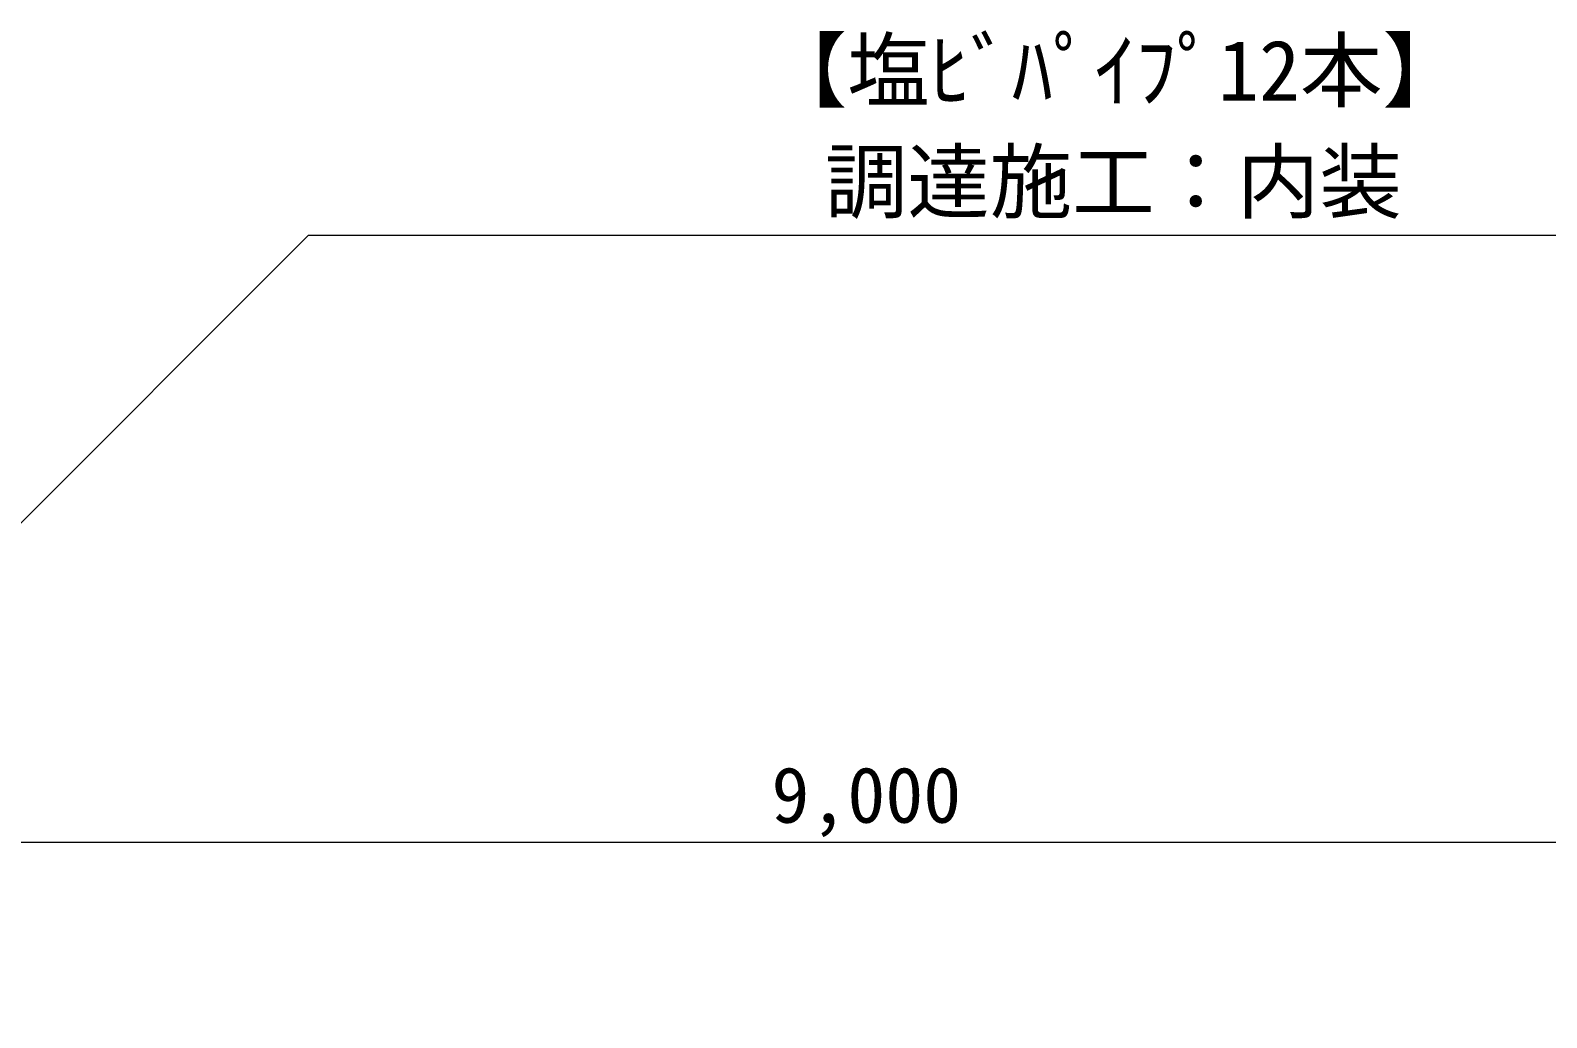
# Model space of a CAD drawing. Units: millimetres at full size, sheet at 1:100. Extents: x 3352 to 127672, y -40372 to 101181.
# Drawn here: x 71160 to 77124, y 9864 to 13748 of the extents above; entities that cross this region are included whole.
import ezdxf
from ezdxf.enums import TextEntityAlignment as Align

# ---------------------------------------------------------------- set-up
doc = ezdxf.new("R2010")
doc.units = ezdxf.units.MM
doc.header["$LTSCALE"] = 100
doc.layers.add('0-0', color=134, linetype='Continuous', lineweight=18)
doc.styles.add('ＭＳ ゴシック', font='')
doc.styles.get('ＭＳ ゴシック').set_extended_font_data('MS Gothic')

msp = doc.modelspace()

# ---------------------------------------------------------------- linework, layer by layer
at = {"layer": '0-0', "color": 5}
for q in [(68148.8, 8836.7), (68148.8, 8836.7), (77915.3, 12942.2), (77915.3, 12942.2)]:
    msp.add_line((72254.4, 12942.2), q, dxfattribs=at)
at = {"layer": '0-0', "color": 4}
msp.add_line((69969.8, 10554.8), (78969.8, 10554.8), dxfattribs=at)
at = {"layer": '0-0'}
msp.add_line((69969.8, 10554.8), (78969.8, 10554.8), dxfattribs=at)
msp.add_lwpolyline([(69969.8, 10554.8), (78969.8, 10554.8), (87969.8, 10554.8)], dxfattribs=at)

# ---------------------------------------------------------------- texts
at = {"layer": '0-0', "color": 5, "style": 'ＭＳ ゴシック'}
for s, p in [('【塩ﾋﾞﾊﾟｲﾌﾟ12本】', (74048.5, 13400.6)), ('【塩ﾋﾞﾊﾟｲﾌﾟ12本】', (74048.5, 13400.6)), ('調達施工：内装', (74285.5, 12963)), ('調達施工：内装', (74285.5, 12963))]:
    msp.add_text(s, height=237.6, dxfattribs=at).set_placement(p, align=Align.BOTTOM_LEFT)
at = {"layer": '0-0', "style": 'ＭＳ ゴシック'}
msp.add_text('9,000', height=219.4, dxfattribs=at).set_placement((74075, 10564.8), align=Align.BOTTOM_LEFT)
msp.add_text('9,000', height=219.4, dxfattribs=at).set_placement((74075, 10564.8), align=Align.BOTTOM_LEFT)
msp.add_text('9,000', height=219.4, dxfattribs=at).set_placement((74075, 10564.8), align=Align.BOTTOM_LEFT)

doc.saveas('drawing.dxf')
